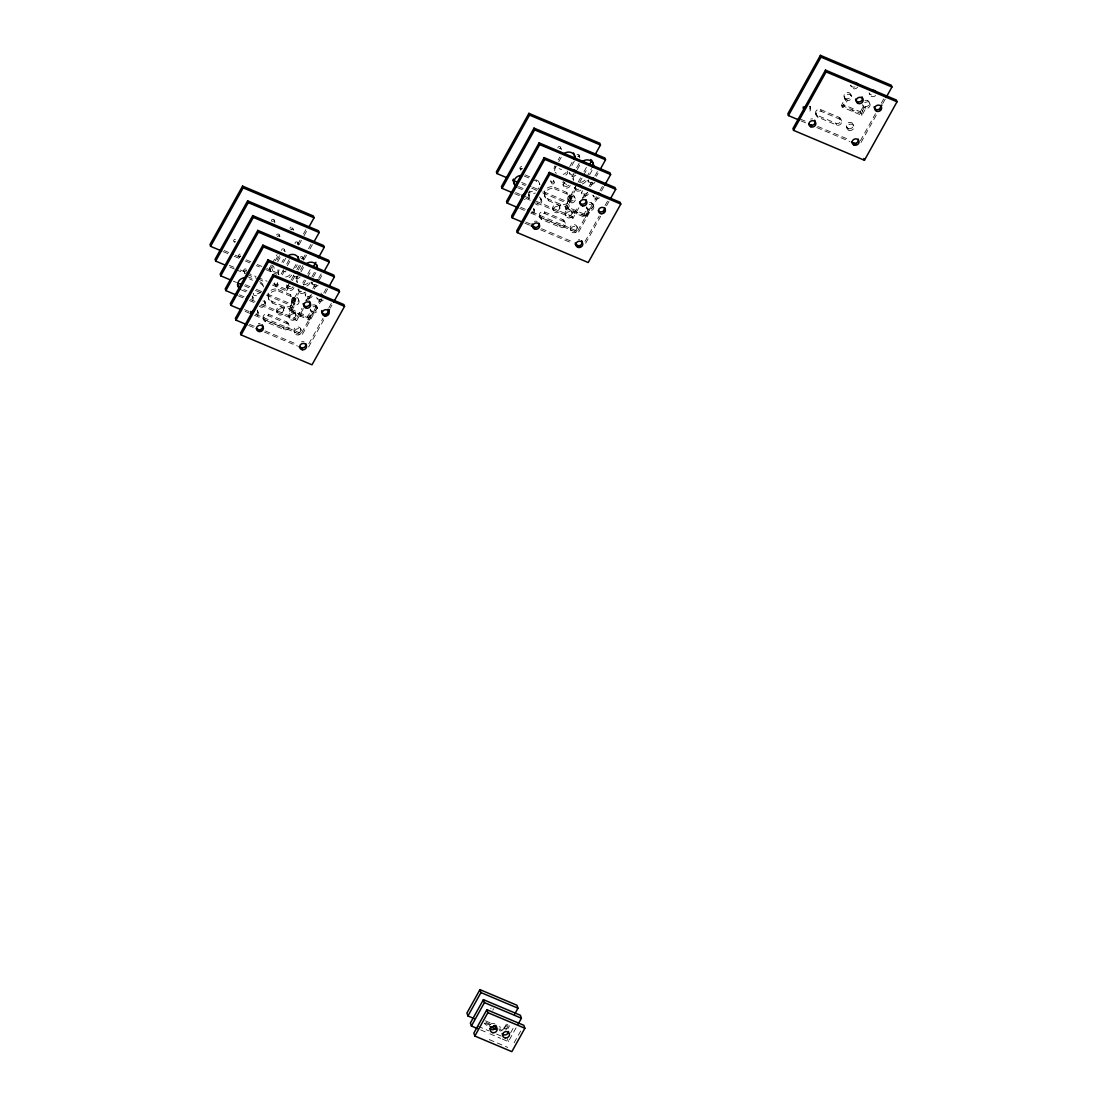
<?xml version="1.0" encoding="UTF-8"?>
<svg xmlns="http://www.w3.org/2000/svg" width="1107" height="1107" viewBox="0 0 1107 1107"><rect width="100%" height="100%" fill="white"/><g stroke="black" fill="none" stroke-linecap="round" stroke-linejoin="round"><path stroke-width="0.75" stroke-dasharray="5 3.75" d="M271.34 264.974L269.693 267.908A1.411 1.259 -19 0 0 270.274 269.596A1.411 1.259 -19 0 0 272.156 268.946L273.789 266.012M277.054 260.117L279.49 255.703M269.693 267.908L270.302 269.679A1.411 1.259 -19 0 0 270.883 271.367A1.411 1.259 -19 0 0 272.765 270.717L274.398 267.783M277.663 261.889L280.915 256.008M293.466 268.904L297.534 261.584M295.707 267.742L297.326 264.822M311.966 276.708L316.035 269.388M313.392 277.013L315.827 272.626M569.69 166.631L572.942 160.778M571.932 165.469L574.367 161.082M586.558 177.355L591.442 168.582M589.616 174.74L592.051 170.353M272.156 263.494L277.068 254.679M270.302 269.679L274.398 262.331M275.214 260.865L278.494 254.984M281.939 262.234L283.572 259.301M283.364 262.539L285.814 258.152M283.586 269.734L280.887 274.481L266.718 268.489M286.741 263.978L289.245 259.481M297.603 244.495L300.108 239.998M303.443 234.006L305.947 229.509M282.34 274.744L284.015 271.755M287.35 265.749L290.684 259.758M299.042 244.772L303.221 237.272M304.051 235.777L307.4 229.772M286.007 270.758L285.357 271.935L282.935 270.911M289.093 286.505L286.588 291.003L285.98 289.231L290.159 281.745M290.989 280.237L293.493 275.74M296.828 269.748L301.851 260.754M302.681 259.259L305.186 254.762M308.521 248.757L311.025 244.26M292.428 280.514L294.932 276.017M298.281 270.025L300.786 265.528M304.121 259.522L306.625 255.025M309.974 249.033L312.478 244.536M300.426 270.039L302.889 265.652M296.662 280.791L297.271 282.562A7.071 6.338 -19 0 1 297.769 277.663L300.218 273.263M301.035 271.81L303.498 267.424M292.483 298.655L293.134 297.492L295.555 298.516L296.164 300.288L295.514 301.45L293.092 300.426L292.483 298.655L296.164 300.288M300.025 290.781L291.667 305.767L291.058 303.996L298.572 290.504M302.751 283.005L304.425 280.016M307.76 274.01L310.264 269.513M313.101 306.791A3.529 3.155 -19 0 1 317.612 309.434A3.529 3.155 -19 0 1 313.35 312.935L309.448 319.951L289.716 311.62L289.107 309.849L292.649 302.681A3.529 3.155 -19 0 1 293.424 297.451A3.529 3.155 -19 0 1 298.475 299.582A3.529 3.155 -19 0 1 294.241 303.36L290.989 309.199L291.598 310.97L308.493 318.11L311.759 312.257L311.15 310.486A3.529 3.155 -19 0 1 310.569 309.877M295.555 298.516L295.514 301.45M303.36 284.776L311.717 269.79M289.716 311.62L293.618 304.605M291.598 310.97L294.849 305.131A3.529 3.155 -19 0 0 299.084 301.353A3.529 3.155 -19 0 0 294.033 299.222A3.529 3.155 -19 0 0 293.258 304.453L292.981 302.875M303.429 308.535L296.745 320.532L296.136 318.761L301.99 308.272M306.169 300.772L309.503 294.78M312.838 288.775L315.357 284.278M318.691 278.286L321.196 273.789M308.438 299.54L310.956 295.043M314.291 289.052L318.47 281.552M319.3 280.057L322.635 274.066M308.493 318.11L307.884 316.339L311.15 310.486M309.448 319.951L308.839 318.179L312.741 311.164A3.529 3.155 -19 0 0 317.003 307.663A3.529 3.155 -19 0 0 312.492 305.02M321.874 299.319L301.837 335.296L301.229 333.525L320.435 299.042M323.77 293.051L326.274 288.553M325.223 293.313L327.727 288.816M308.811 343.779L323.009 318.304M328.862 307.801L331.367 303.304M308.59 347.058L324.462 318.567M330.301 308.078L331.975 305.075M558.149 159.948L559.796 157.028M554.69 170.852A7.071 6.338 -19 0 1 555.493 167.572L557.942 163.186M558.772 161.719L562.038 155.879M566.659 184.412L564.238 183.388L564.888 182.226M576.65 167.766L579.099 163.366M572.886 178.518L573.495 180.289A7.071 6.338 -19 0 1 573.993 175.376L576.443 170.99M577.259 169.537L580.538 163.684M568.707 196.382L569.358 195.219L571.779 196.243L572.388 198.015L571.738 199.177L569.316 198.153L568.707 196.382L572.388 198.015M576.249 188.508L567.891 203.494L567.282 201.723L577.3 183.734M578.145 182.24L580.649 177.743M583.984 171.737L586.489 167.24M565.94 209.348L565.331 207.576L568.873 200.409A3.529 3.155 -19 0 1 569.648 195.178A3.529 3.155 -19 0 1 574.699 197.309A3.529 3.155 -19 0 1 570.465 201.087L565.94 209.348L585.672 217.664L589.574 210.662A3.529 3.155 -19 0 0 593.836 207.161A3.529 3.155 -19 0 0 589.325 204.504M571.779 196.243L571.738 199.177M579.584 182.503L582.919 176.511M583.763 175.017L587.942 167.517M586.793 207.604A3.529 3.155 -19 0 0 587.374 208.213L587.983 209.984L584.717 215.823L567.822 208.697L571.074 202.858A3.529 3.155 -19 0 0 575.308 199.08A3.529 3.155 -19 0 0 570.257 196.949A3.529 3.155 -19 0 0 569.482 202.18L569.206 200.602M578.823 207.756L572.969 218.259L572.361 216.488L578.214 205.985M582.379 198.499L585.728 192.493M589.062 186.502L591.567 182.005M594.916 176.013L597.42 171.516M584.662 197.267L587.167 192.77M590.515 186.779L593.02 182.281M596.355 176.276L598.029 173.287M584.717 215.823L584.109 214.052L587.374 208.213M585.672 217.664L585.063 215.893L588.966 208.891A3.529 3.155 -19 0 0 593.214 205.805A3.529 3.155 -19 0 0 589.602 202.539M598.098 197.032L578.062 233.01L577.453 231.238L596.659 196.769M599.994 190.764L602.499 186.267M601.447 191.041L603.952 186.543M585.036 241.506L599.233 216.031M605.072 205.528L607.577 201.031M585.645 243.277L600.672 216.294M606.525 205.805L609.03 201.308M842.164 107.075L841.541 105.303L845.098 98.136A3.529 3.155 -19 0 1 845.873 92.905A3.529 3.155 -19 0 1 850.923 95.036A3.529 3.155 -19 0 1 846.689 98.8L842.164 107.075L861.883 115.391L865.799 108.375A3.529 3.155 -19 0 0 870.005 104.473A3.529 3.155 -19 0 0 864.719 102.633M845.43 98.329L845.706 99.907A3.529 3.155 -19 0 1 846.481 94.676A3.529 3.155 -19 0 1 851.532 96.807A3.529 3.155 -19 0 1 847.298 100.571L844.046 106.424L843.437 104.653L860.333 111.779L860.942 113.551L864.207 107.711L863.585 105.94A3.529 3.155 -19 0 1 863.003 105.331M860.333 111.779L863.585 105.94M861.883 115.391L861.274 113.62L865.19 106.604A3.529 3.155 -19 0 0 869.452 103.117A3.529 3.155 -19 0 0 864.927 100.46M860.416 140.727L875.457 113.744M881.297 103.255L883.801 98.758M861.025 142.499L876.896 114.021M882.749 103.532L885.254 99.035M506.356 1024.238L503.92 1028.624L499.299 1026.673M505.747 1030.119L509.012 1024.266M510.631 1032.817L513.883 1026.964M502.232 1039.016L508.39 1041.618L516.54 1026.992M514.091 1042.849L520.608 1031.157M820.647 109.607L839.161 117.397A3.529 3.155 -19 0 1 840.614 121.618A3.529 3.155 -19 0 1 835.91 123.251L817.395 115.446A3.529 3.155 -19 0 1 815.942 111.226A3.529 3.155 -19 0 1 820.647 109.607L821.256 111.378L839.77 119.169A3.529 3.155 -19 0 1 841.223 123.389A3.529 3.155 -19 0 1 836.518 125.022L818.004 117.217A3.529 3.155 -19 0 1 816.551 112.997A3.529 3.155 -19 0 1 821.256 111.378M525.105 174.878L529.741 176.829M554.399 187.235L566.756 192.424A7.071 6.338 -19 0 1 569.676 200.893A7.071 6.338 -19 0 1 560.225 204.145L547.896 198.928A7.043 6.324 -19 0 1 544.976 190.473A7.043 6.324 -19 0 1 554.399 187.235L555.022 189.006L567.379 194.195A7.071 6.338 -19 0 1 570.285 202.664A7.071 6.338 -19 0 1 560.848 205.916L548.505 200.699A7.043 6.324 -19 0 1 545.599 192.244A7.043 6.324 -19 0 1 555.022 189.006M524.164 175.999L530.35 178.601M531.886 179.251L536.521 181.202A7.071 6.338 -19 0 1 539.939 184.758M544.423 211.88L562.937 219.67A3.529 3.155 -19 0 1 564.404 223.905A3.529 3.155 -19 0 1 559.685 225.524L541.171 217.719A3.529 3.155 -19 0 1 539.718 213.499A3.529 3.155 -19 0 1 544.423 211.88L545.031 213.651L563.546 221.442A3.529 3.155 -19 0 1 565.013 225.676A3.529 3.155 -19 0 1 560.294 227.295L541.78 219.49A3.529 3.155 -19 0 1 540.327 215.27A3.529 3.155 -19 0 1 545.031 213.651M247.331 276.501L255.067 279.753M278.189 289.508L290.546 294.697A7.071 6.338 -19 0 1 293.452 303.166A7.071 6.338 -19 0 1 284.015 306.418L271.672 301.201A7.043 6.324 -19 0 1 268.766 292.746A7.043 6.324 -19 0 1 278.189 289.508L278.798 291.279L291.155 296.468A7.071 6.338 -19 0 1 294.061 304.937A7.071 6.338 -19 0 1 284.624 308.203L272.28 302.972A7.043 6.324 -19 0 1 269.375 294.517A7.043 6.324 -19 0 1 278.798 291.279M249.49 278.922L252.576 280.223M268.212 314.153L286.727 321.957A3.529 3.155 -19 0 1 288.18 326.178A3.529 3.155 -19 0 1 283.461 327.797L264.947 320.006A3.529 3.155 -19 0 1 263.494 315.772A3.529 3.155 -19 0 1 268.212 314.153L268.821 315.924L287.336 323.728A3.529 3.155 -19 0 1 288.789 327.949A3.529 3.155 -19 0 1 284.07 329.568L265.555 321.777A3.529 3.155 -19 0 1 264.103 317.543A3.529 3.155 -19 0 1 268.821 315.924M841.541 105.303L861.274 113.62M800.444 119.127L806.754 121.784M817.782 126.447L849.29 139.745M801.053 120.898L807.363 123.555M816.814 127.554L849.899 141.516M559.146 168.638L561.567 169.648M521.591 182.447L531.042 186.433M532.619 187.097L542.07 191.082M543.648 191.746L567.282 201.723M522.2 184.219L525.341 185.547M531.651 188.204L536.369 190.196M542.679 192.853L567.891 203.494M584.109 214.052L567.213 206.926L567.822 208.697M518.588 186.571L524.76 189.186M565.331 207.576L585.063 215.893M517.661 187.692L523.819 190.307M525.368 190.958L529.99 192.922A7.071 6.338 -19 0 0 535.318 193.047M515.641 192.549L523.514 195.87M525.092 196.534L534.543 200.533M536.12 201.197L572.361 216.488M514.672 193.656L524.123 197.641M525.7 198.305L535.151 202.304M536.729 202.968L572.969 218.259M520.719 207.313L525.451 209.306M531.747 211.963L577.453 231.238M519.75 208.42L524.483 210.413M530.779 213.07L578.062 233.01M525.797 222.064L530.53 224.071M541.558 228.72L573.08 242.018M524.843 223.171L529.561 225.178M540.59 229.827L572.111 243.125M224.168 250.542L233.619 254.527M235.196 255.191L239.928 257.184M246.224 259.854L250.957 261.847M257.253 264.504L265.14 267.825M223.199 251.649L227.931 253.641M234.227 256.298L238.96 258.291M245.256 260.961L249.988 262.954M256.298 265.611L259.439 266.939M265.749 269.596L276.778 274.245M288.014 285.675L290.435 286.685M229.246 265.306L233.978 267.299M240.274 269.956L245.007 271.948M246.584 272.613L256.035 276.598M257.613 277.262L267.064 281.261M273.374 283.918L285.98 289.231M229.855 267.078L234.587 269.07M236.165 269.734L245.616 273.72M247.193 274.384L256.644 278.369M258.222 279.033L266.095 282.368M272.405 285.025L286.588 291.003M245.367 284.72L250.085 286.713M256.395 289.37L261.114 291.362M267.424 294.019L291.058 303.996M233.369 281.164L236.524 282.493M244.398 285.827L249.13 287.82M255.426 290.477L260.159 292.469M266.455 295.126L291.667 305.767M290.989 309.199L307.884 316.339M243.914 289.508L246.986 290.809M289.107 309.849L308.839 318.179M241.437 289.965L247.608 292.58M239.416 294.822L244.149 296.814M250.445 299.471L255.177 301.478M261.473 304.134L296.136 318.761M238.448 295.929L243.18 297.921M249.476 300.578L254.209 302.585M260.505 305.241L296.745 320.532M244.495 309.586L249.227 311.579M255.523 314.236L301.229 333.525M245.104 311.358L252.991 314.679M254.568 315.343L301.837 335.296M249.587 324.351L254.306 326.344M265.334 330.993L296.856 344.291M248.618 325.458L254.914 328.115M264.365 332.1L297.465 346.062M485.42 1020.82L493.127 1024.072M485.973 1022.411L490.595 1024.362M484.894 1023.117L489.515 1025.068M498.773 1028.97L501.858 1030.271M478.086 1026.3L488.879 1030.852M496.586 1034.104L501.208 1036.055M480.646 1029.911L488.353 1033.163M489.889 1033.813L500.682 1038.366M489.252 1039.598L507.753 1047.402M869.756 94.676L869.147 92.905A3.529 3.155 -19 0 0 873.506 94.745M869.299 102.301L869.908 104.072M867.584 100.529L868.206 102.301M865.19 106.604L865.799 108.375M862.63 104.598L863.239 106.369M850.646 85.101L851.255 86.872M850.799 94.496L851.408 96.267M852.432 109.884L853.082 111.682M846.689 98.8L847.298 100.571M844.129 96.793L844.738 98.565M853.193 124.385L853.815 126.156M846.537 126.668L847.146 128.44M840.863 119.182L841.472 120.954M839.161 117.397L839.77 119.169M835.91 123.251L836.518 125.022M817.395 115.446L818.004 117.217M815.693 113.675L816.302 115.446M810.628 107.946L810.02 106.175A3.529 3.155 -19 0 1 807.723 110.313M579.086 155.132L579.694 156.903M587.845 180.413L588.454 182.185M593.532 196.949L592.923 195.178A3.529 3.155 -19 0 0 598.112 196.617M593.075 204.574L593.684 206.345M591.373 202.802L591.982 204.574M588.966 208.891L589.574 210.662M581.327 192.106L581.936 193.877M586.406 206.871L587.014 208.642M573.993 175.376L573.384 173.605A7.071 6.338 -19 0 0 573.647 179.984M569.953 174.38L569.344 172.609A3.529 3.155 -19 0 0 573.703 174.449M574.422 187.374L575.031 189.145M560.585 147.328L561.194 149.099M567.254 171.018L567.863 172.789A7.071 6.338 -19 0 1 563.74 176.179M574.575 196.769L575.183 198.54M576.207 212.17L576.872 213.955M570.174 195.981L570.783 197.752M569.358 195.219L569.967 196.991M570.465 201.087L571.074 202.858M563.629 181.617L564.238 183.388M566.756 192.424L567.379 194.195M562.826 184.302L563.435 186.073M567.905 199.066L568.514 200.837M571.89 211.894A3.529 3.155 -19 0 1 567.794 216.197A3.529 3.155 -19 0 1 566.009 211.022A3.529 3.155 -19 0 1 571.89 211.894L572.499 213.665A3.529 3.155 -19 0 1 568.403 217.968A3.529 3.155 -19 0 1 566.618 212.793A3.529 3.155 -19 0 1 572.499 213.665M576.982 226.658A3.529 3.155 -19 0 1 572.873 230.962A3.529 3.155 -19 0 1 571.087 225.786A3.529 3.155 -19 0 1 576.982 226.658L577.591 228.429A3.529 3.155 -19 0 1 573.481 232.733A3.529 3.155 -19 0 1 571.696 227.558A3.529 3.155 -19 0 1 577.591 228.429M555.493 167.572L554.884 165.801A7.071 6.338 -19 0 0 556.309 173.398M553.569 180.455A1.411 1.259 -19 0 1 551.923 182.185A1.411 1.259 -19 0 1 551.203 180.109A1.411 1.259 -19 0 1 553.569 180.455L554.178 182.226A1.411 1.259 -19 0 1 552.531 183.956A1.411 1.259 -19 0 1 551.826 181.88A1.411 1.259 -19 0 1 554.178 182.226M565.234 214.191L565.843 215.962M570.313 228.955L570.921 230.726M560.225 204.145L560.848 205.916M550.899 181.382L551.507 183.153M559.561 206.691A3.529 3.155 -19 0 1 555.451 210.994A3.529 3.155 -19 0 1 553.68 205.819A3.529 3.155 -19 0 1 559.561 206.691L560.17 208.462A3.529 3.155 -19 0 1 556.06 212.765A3.529 3.155 -19 0 1 554.289 207.59A3.529 3.155 -19 0 1 560.17 208.462M564.639 221.455L565.262 223.227M562.937 219.67L563.546 221.442M559.685 225.524L560.294 227.295M552.905 208.988L553.514 210.759M547.896 198.928L548.505 200.699M544.492 195.372L545.101 197.143M535.913 179.417L536.521 181.202M541.046 198.886L541.655 200.658M541.171 217.719L541.78 219.49M539.469 215.948L540.078 217.719M529.99 192.922L529.381 191.151A7.071 6.338 -19 0 0 536.369 190.473M520.055 168.375L520.664 170.146A1.411 1.259 -19 0 1 522.947 168.693M529.326 195.455L528.717 193.683A3.529 3.155 -19 0 1 525.521 198.015M533.795 208.448L534.404 210.219M292.691 227.89L293.3 229.661M297.783 242.654L298.392 244.426M302.861 257.405L303.47 259.176M311.62 282.7L312.229 284.471M316.699 297.451L317.308 299.222M316.851 306.847L317.46 308.632M315.149 305.075L315.758 306.847M312.741 311.164L313.35 312.935M305.103 294.393L305.712 296.164M310.181 309.144L310.79 310.915M297.769 277.663L297.16 275.892A7.071 6.338 -19 0 0 297.423 282.271M298.198 289.647L298.807 291.418M274.19 220.085L274.813 221.857M279.282 234.85L279.891 236.621A1.411 1.259 -19 0 0 277.317 236.552M284.361 249.601L284.969 251.372M298.35 299.042L298.959 300.813M299.983 314.443L300.647 316.228M293.95 298.267L294.573 300.039M293.134 297.492L293.742 299.264M294.241 303.36L294.849 305.131M290.546 294.697L291.155 296.468M286.602 286.588L287.211 288.36M291.695 301.339L292.303 303.11M295.68 314.167A3.529 3.155 -19 0 1 291.57 318.484A3.529 3.155 -19 0 1 289.785 313.309A3.529 3.155 -19 0 1 295.68 314.167L296.289 315.938A3.529 3.155 -19 0 1 292.179 320.255A3.529 3.155 -19 0 1 290.394 315.08A3.529 3.155 -19 0 1 296.289 315.938M300.758 328.931A3.529 3.155 -19 0 1 296.648 333.235A3.529 3.155 -19 0 1 294.863 328.059A3.529 3.155 -19 0 1 300.758 328.931L301.367 330.702A3.529 3.155 -19 0 1 297.257 335.006A3.529 3.155 -19 0 1 295.472 329.831A3.529 3.155 -19 0 1 301.367 330.702M277.345 282.728A1.411 1.259 -19 0 1 275.698 284.457A1.411 1.259 -19 0 1 274.993 282.382A1.411 1.259 -19 0 1 277.345 282.728L277.954 284.499A1.411 1.259 -19 0 1 276.307 286.229A1.411 1.259 -19 0 1 275.601 284.153A1.411 1.259 -19 0 1 277.954 284.499M289.01 316.464L289.619 318.235M294.088 331.228L294.697 332.999M272.156 268.946L272.765 270.717M284.015 306.418L284.624 308.203M269.596 268.89L270.205 270.661M274.674 283.655L275.283 285.426M283.337 308.964A3.529 3.155 -19 0 1 279.241 313.281A3.529 3.155 -19 0 1 277.456 308.106A3.529 3.155 -19 0 1 283.337 308.964L283.945 310.735A3.529 3.155 -19 0 1 279.85 315.052A3.529 3.155 -19 0 1 278.065 309.877A3.529 3.155 -19 0 1 283.945 310.735M288.429 323.728L289.038 325.5M286.727 321.957L287.336 323.728M283.461 327.797L284.07 329.568M276.681 311.261L277.29 313.032M271.672 301.201L272.28 302.972M268.268 297.645L268.876 299.416M264.822 301.173L265.431 302.944M264.947 320.006L265.555 321.777M263.245 318.221L263.853 319.992M238.752 255.883L239.361 257.654A1.411 1.259 -19 0 1 240.634 255.925M243.831 270.648L244.439 272.419M253.102 297.741L252.493 295.97A3.529 3.155 -19 0 1 250.196 300.094M257.571 310.721L258.18 312.492M507.38 1038.657L508.39 1041.618M246.391 270.717A1.411 1.259 -19 0 1 245.906 271.229M244.855 271.45A1.411 1.259 -19 0 1 244.135 269.388A1.411 1.259 -19 0 1 246.501 269.734M297.368 243.623A1.411 1.259 -19 0 1 298.42 245.076M295.112 243.568A1.411 1.259 -19 0 1 296.759 241.852A1.411 1.259 -19 0 1 297.465 243.914M244.827 272.959A1.411 1.259 -19 0 1 246.418 270.8M276.584 235.099A1.411 1.259 -19 0 1 278.604 234.13A1.411 1.259 -19 0 1 278.964 236.109A1.411 1.259 -19 0 1 276.764 236.054M293.327 230.325A1.411 1.259 -19 0 0 290.74 229.606A1.411 1.259 -19 0 0 292.691 228.651A1.411 1.259 -19 0 0 291.556 227.073A1.411 1.259 -19 0 0 289.965 228.485M311.759 312.257A3.529 3.155 -19 0 1 310.638 310.112M300.288 257.35A1.411 1.259 -19 0 1 302.336 256.782A1.411 1.259 -19 0 1 302.543 258.678M281.69 250.528A1.411 1.259 -19 0 1 282.506 248.923A1.411 1.259 -19 0 1 284.264 249.407A1.411 1.259 -19 0 1 283.766 251.095M272.447 221.511A1.411 1.259 -19 0 1 274.702 222.839M234.241 242.239A1.411 1.259 -19 0 1 235.196 241.243M240.828 256.464A1.411 1.259 -19 0 1 238.904 256.187A1.411 1.259 -19 0 1 239.333 254.389A1.411 1.259 -19 0 1 241.257 254.679M271.685 221.289A1.411 1.259 -19 0 1 272.018 219.573A1.411 1.259 -19 0 1 273.899 219.629A1.411 1.259 -19 0 1 273.886 221.345M235.404 241.866A1.411 1.259 -19 0 1 233.619 240.911A1.411 1.259 -19 0 1 235.071 239.389A1.411 1.259 -19 0 1 236.358 240.869M252.147 296.399A3.529 3.155 -19 0 1 248.992 302.045M262.885 300.924A3.529 3.155 -19 0 1 264.947 305.753A3.529 3.155 -19 0 1 259.149 305.975M264.448 300.44A3.529 3.155 -19 0 1 259.868 305.241M289.979 274.73A7.071 6.338 -19 0 1 285.108 277.068M278.922 274.467A7.071 6.338 -19 0 1 278.66 268.074L279.268 269.845A7.071 6.338 -19 0 0 278.77 274.757M303.609 284.873A7.071 6.338 -19 0 0 309.531 281.109L310.14 282.88A7.071 6.338 -19 0 1 306.016 286.256M261.556 291.598A7.071 6.338 -19 0 1 253.157 293.424L253.766 295.195A7.071 6.338 -19 0 0 259.093 295.32M259.688 281.704A7.071 6.338 -19 0 1 263.411 286.893M257.225 311.164A3.529 3.155 -19 0 1 254.984 316.823M257.198 309.988A3.529 3.155 -19 0 1 254.375 315.052M293.95 287.709A3.529 3.155 -19 0 1 288.913 290.131L288.18 289.688A3.529 3.155 -19 0 1 287.986 285.191M293.023 286.741A3.529 3.155 -19 0 1 288.304 288.36L287.571 287.917A3.529 3.155 -19 0 1 286.533 284.928M297.479 276.722A3.529 3.155 -19 0 1 293.493 275.629M315.08 284.734A3.529 3.155 -19 0 1 311.468 281.884M311.524 294.545A3.529 3.155 -19 0 1 306.805 296.164A3.529 3.155 -19 0 1 305.352 291.944M300.149 276.819A3.529 3.155 -19 0 1 293.659 275.02M318.11 285.329A3.529 3.155 -19 0 1 312.478 282.022M301.478 341.855A3.529 3.155 -19 0 1 304.134 341.911M323.202 300.094A3.529 3.155 -19 0 1 317.239 297.575M304.702 292.29A3.529 3.155 -19 0 1 299.056 288.969M312.132 296.316A3.529 3.155 -19 0 1 307.414 297.935A3.529 3.155 -19 0 1 305.961 293.715M258.305 323.645A3.529 3.155 -19 0 1 260.103 323.479M305.587 300.274A3.529 3.155 -19 0 1 308.244 300.343M301.118 258.83A1.411 1.259 -19 0 1 303.373 260.159M283.586 250.569A1.411 1.259 -19 0 1 285.039 251.704M291.639 275.076A7.071 6.338 -19 0 1 289.176 277.649M260.297 283.475A7.071 6.338 -19 0 1 263.715 287.031M321.888 298.89A3.529 3.155 -19 0 1 316.63 295.804M320.809 293.147A3.529 3.155 -19 0 1 321.667 293.383M301.671 291.681A3.529 3.155 -19 0 1 298.046 288.844M528.371 194.126A3.529 3.155 -19 0 1 524.372 199.537M533.449 208.877A3.529 3.155 -19 0 1 530.308 214.523M568.721 185.173A3.529 3.155 -19 0 1 564.528 186.087L563.795 185.644A3.529 3.155 -19 0 1 563.076 181.852M592.203 182.254A3.529 3.155 -19 0 1 587.692 179.611M587.734 192.258A3.529 3.155 -19 0 1 581.175 191.303M539.344 197.115A3.529 3.155 -19 0 1 536.937 203.204M533.948 209.265A3.529 3.155 -19 0 1 531.498 212.586M594.86 182.337A3.529 3.155 -19 0 1 590.156 183.97A3.529 3.155 -19 0 1 588.703 179.735M570.174 185.436A3.529 3.155 -19 0 1 565.137 187.858L564.404 187.415A3.529 3.155 -19 0 1 564.21 182.918M575.834 175.252A3.529 3.155 -19 0 1 569.884 172.734M588.357 194.029A3.529 3.155 -19 0 1 583.251 195.469A3.529 3.155 -19 0 1 582.711 190.722M539.953 198.886A3.529 3.155 -19 0 1 540.88 203.826A3.529 3.155 -19 0 1 535.373 203.688M534.515 221.372A3.529 3.155 -19 0 1 537.172 221.442M582.711 197.807A3.529 3.155 -19 0 1 583.61 197.835M578.601 239.389A3.529 3.155 -19 0 1 579.501 239.403M587.983 209.984A3.529 3.155 -19 0 1 586.862 207.825M599.427 197.821A3.529 3.155 -19 0 1 593.463 195.302M580.926 190.017A3.529 3.155 -19 0 1 575.28 186.696M521.798 169.108A1.411 1.259 -19 0 1 519.986 167.932A1.411 1.259 -19 0 1 521.923 166.7A1.411 1.259 -19 0 1 522.407 168.721M577.01 154.565A1.411 1.259 -19 0 1 578.933 154.842A1.411 1.259 -19 0 1 578.491 156.627M557.859 147.923A1.411 1.259 -19 0 1 559.326 146.511A1.411 1.259 -19 0 1 560.626 147.881A1.411 1.259 -19 0 1 558.938 149.058M566.189 172.457A7.071 6.338 -19 0 1 563.131 174.408M582.24 183.983A7.071 6.338 -19 0 0 586.364 180.593L585.741 178.822A7.071 6.338 -19 0 1 578.006 182.558M538.832 187.899A7.071 6.338 -19 0 1 537.781 189.325M537.407 180.303A7.071 6.338 -19 0 1 539.635 184.62M578.781 189.214A3.529 3.155 -19 0 1 574.27 186.557M559.118 148.532A1.411 1.259 -19 0 1 561.249 149.431M577.619 156.336A1.411 1.259 -19 0 1 579.598 157.886M809.674 106.604A3.529 3.155 -19 0 1 806.519 112.25M864.207 107.711A3.529 3.155 -19 0 1 863.086 105.552M857.676 87.024A3.529 3.155 -19 0 1 851.103 86.055M875.637 95.548A3.529 3.155 -19 0 1 869.687 93.03M810.739 119.099A3.529 3.155 -19 0 1 812.552 118.919M855.005 86.941A3.529 3.155 -19 0 1 850.494 84.284M501.928 1030.506A3.529 3.155 -19 0 1 507.38 1029.316M489.598 1025.303A3.529 3.155 -19 0 1 490.124 1024.584M490.83 1024.017A3.529 3.155 -19 0 1 495.05 1024.113M507.726 1024.362A7.043 6.324 -19 0 1 500.004 1028.085M509.372 1025.719A7.043 6.324 -19 0 1 507.684 1028.749M501.028 1031.032A7.043 6.324 -19 0 1 499.312 1030.562M486.983 1025.359A7.043 6.324 -19 0 1 484.34 1023.269M493.265 1008.671A1.411 1.259 -19 0 1 492.684 1010.165M490.705 1008.602A1.411 1.259 -19 0 1 491.19 1008.09M848.239 128.454A3.529 3.155 -19 0 0 853.359 125.188A3.529 3.155 -19 0 0 848.017 122.932A3.529 3.155 -19 0 0 848.239 128.454M848.848 130.225A3.529 3.155 -19 0 0 853.967 126.959A3.529 3.155 -19 0 0 848.626 124.704A3.529 3.155 -19 0 0 848.848 130.225"/><path stroke-width="1.5" d="M309.061 226.783L314.07 217.788L313.461 216.017L242.558 186.101L209.984 244.55L210.593 246.335L221.621 250.985M210.593 246.335L243.166 187.872L242.558 186.101M314.153 241.534L319.162 232.539L318.553 230.768L247.636 200.851L215.062 259.315L215.671 261.086L225.136 265.085M215.671 261.086L248.245 202.623L247.636 200.851M318.401 257.806L324.24 247.304L323.631 245.533L252.728 215.616L220.155 274.079L220.763 275.851L230.214 279.836M220.763 275.851L253.337 217.387L252.728 215.616M324.309 271.063L329.319 262.068L328.71 260.297L257.806 230.381L225.233 288.844L225.842 290.615L236.87 295.265M225.842 290.615L258.415 232.152L257.806 230.381M329.402 285.827L334.411 276.833L333.802 275.062L262.885 245.145L230.311 303.609L230.92 305.38L240.385 309.365M230.92 305.38L263.494 246.916L262.885 245.145M333.636 302.086L339.489 291.584L338.88 289.813L267.977 259.896L235.404 318.359L236.012 320.131L247.041 324.794M236.012 320.131L268.586 261.667L267.977 259.896M273.055 274.661L240.482 333.124L241.091 334.895L311.994 364.812L344.568 306.348L343.959 304.577L273.055 274.661L273.664 276.432L344.568 306.348M241.091 334.895L273.664 276.432M313.378 266.787L315.882 262.304M326.122 315.578L329.471 309.573M595.455 154.025L600.464 145.031L599.856 143.26L528.938 113.343L496.379 171.806L496.988 173.578L506.439 177.563M496.988 173.578L529.547 115.114L528.938 113.343M600.534 168.79L605.543 159.795L604.934 158.024L534.031 128.108L501.457 186.571L502.066 188.342L511.517 192.327M502.066 188.342L534.639 129.879L534.031 128.108M604.782 185.049L610.621 174.56L610.012 172.789L539.109 142.858L506.536 201.322L507.144 203.093L518.173 207.756M507.144 203.093L539.718 144.63L539.109 142.858M610.704 198.305L615.713 189.311L615.105 187.54L544.187 157.623L511.614 216.086L512.237 217.858L521.688 221.843M512.237 217.858L544.796 159.394L544.187 157.623M549.28 172.388L516.706 230.851L517.315 232.622L588.218 262.539L620.792 204.075L620.183 202.304L549.28 172.388L549.888 174.159L620.792 204.075M517.315 232.622L549.888 174.159M589.602 164.514L591.276 161.525M603.177 211.797L604.851 208.808M886.084 97.527L891.938 87.038L891.329 85.267L820.412 55.35L787.838 113.813L788.447 115.585L799.475 120.234M788.447 115.585L821.02 57.121L820.412 55.35M825.49 70.115L792.93 128.578L793.539 130.349L864.442 160.266L897.016 101.802L896.407 100.031L825.49 70.115L826.113 71.886L897.016 101.802M793.539 130.349L826.113 71.886M879.401 109.524L881.905 105.027M514.713 1014.04L517.965 1008.186L516.941 1005.239L479.954 989.63L466.919 1013.016L467.943 1015.963L474.1 1018.565M467.943 1015.963L480.964 992.578L479.954 989.63M518.159 1024.072L521.425 1018.232L520.401 1015.271L483.413 999.663L470.378 1023.048L471.402 1026.009L477.56 1028.611M471.402 1026.009L484.423 1002.624L483.413 999.663M486.859 1009.709L473.838 1033.094L474.848 1036.041L511.849 1051.65L524.87 1028.265L523.86 1025.317L486.859 1009.709L487.883 1012.656L524.87 1028.265M474.848 1036.041L487.883 1012.656M821.02 57.121L891.938 87.038M808.94 124.219L812.081 125.561M851.477 142.18L856.209 144.173M529.547 115.114L600.464 145.031M534.639 129.879L605.543 159.795M539.718 144.63L610.621 174.56M544.796 159.394L615.713 189.311M512.735 180.22L517.467 182.212M531.139 225.842L535.871 227.834M575.266 244.453L579.985 246.446M243.166 187.872L314.07 217.788M248.245 202.623L319.162 232.539M253.337 217.387L324.24 247.304M258.415 232.152L329.319 262.068M263.494 246.916L334.411 276.833M268.586 261.667L339.489 291.584M238.088 283.171L241.243 284.499M256.492 328.779L261.224 330.772M299.042 346.726L302.183 348.055M480.964 992.578L517.965 1008.186M484.423 1002.624L521.425 1018.232M493.68 1025.663L496.752 1026.964M490.069 1026.659L496.24 1029.261M863.834 158.495L864.442 160.266M246.294 299.222A3.529 3.155 -19 0 1 248.743 295.901M298.032 256.686A7.043 6.324 -19 0 1 298.17 259.979M316.533 264.49A7.043 6.324 -19 0 1 316.671 267.783M239.333 287.322A7.043 6.324 -19 0 1 237.41 284.651M251.524 314.789A3.529 3.155 -19 0 1 253.821 310.652M251.289 313.751A3.529 3.155 -19 0 1 250.846 311.371M313.71 280.735A3.529 3.155 -19 0 1 318.512 281.441M317.903 279.67A3.529 3.155 -19 0 1 318.276 280.403M295.209 272.931A3.529 3.155 -19 0 1 300.011 273.637M262.276 324.752A3.529 3.155 -19 0 1 261.183 329.222A3.529 3.155 -19 0 1 256.381 328.516M305.836 343.696A3.529 3.155 -19 0 1 299.554 346.726M319.619 295.099A3.529 3.155 -19 0 1 323.59 296.192M301.118 287.294A3.529 3.155 -19 0 1 305.477 289.135M309.573 301.381A3.529 3.155 -19 0 1 307.649 306.252A3.529 3.155 -19 0 1 303.138 303.595M328.073 309.185A3.529 3.155 -19 0 1 325.693 314.18A3.529 3.155 -19 0 1 321.722 310.569M288.263 255.579A7.043 6.324 -19 0 1 298.945 260.076M306.764 263.383A7.043 6.324 -19 0 1 314.513 263.106A7.043 6.324 -19 0 1 317.28 269.555M239.942 289.093A7.043 6.324 -19 0 1 238.157 282.313A7.043 6.324 -19 0 1 244.426 277.76M581.687 240.689A3.529 3.155 -19 0 1 579.764 245.546A3.529 3.155 -19 0 1 575.239 242.903M522.656 197.752A3.529 3.155 -19 0 1 524.967 193.628M527.596 211.7A3.529 3.155 -19 0 1 530.045 208.379M522.435 196.714A3.529 3.155 -19 0 1 521.895 195.178M591.65 177.867A3.529 3.155 -19 0 1 595.109 179.901M573.149 170.063A3.529 3.155 -19 0 1 576.609 172.097M538.888 223.213A3.529 3.155 -19 0 1 535.677 227.544A3.529 3.155 -19 0 1 532.149 223.863M586.17 199.841A3.529 3.155 -19 0 1 583.873 203.979A3.529 3.155 -19 0 1 579.501 202.138M604.671 207.646A3.529 3.155 -19 0 1 598.389 210.676M595.013 193.213A3.529 3.155 -19 0 1 599.814 193.919M577.342 185.007A3.529 3.155 -19 0 1 581.853 187.664M563.089 154.454A7.043 6.324 -19 0 1 571.461 152.628A7.043 6.324 -19 0 1 575.003 159.477M581.59 162.259A7.043 6.324 -19 0 1 589.962 160.432A7.043 6.324 -19 0 1 593.504 167.282M590.834 159.533A7.043 6.324 -19 0 1 592.259 167.115M573.495 152.946A7.043 6.324 -19 0 1 573.758 159.311M516.166 186.82A7.043 6.324 -19 0 1 514.368 180.026A7.043 6.324 -19 0 1 520.65 175.487M517.038 185.921A7.043 6.324 -19 0 1 513.496 179.071M804.346 110.977A3.529 3.155 -19 0 1 806.27 106.106M803.737 109.206A3.529 3.155 -19 0 1 803.295 106.826M858.285 139.136A3.529 3.155 -19 0 1 852.003 142.166M854.452 82.541A3.529 3.155 -19 0 1 857.925 84.575M872.953 90.345A3.529 3.155 -19 0 1 876.412 92.379M814.724 120.206A3.529 3.155 -19 0 1 813.631 124.676A3.529 3.155 -19 0 1 808.816 123.97M862.007 96.835A3.529 3.155 -19 0 1 860.084 101.706A3.529 3.155 -19 0 1 855.573 99.049M880.895 105.373A3.529 3.155 -19 0 1 878.142 109.635A3.529 3.155 -19 0 1 874.073 106.853M496.019 1025.456A3.529 3.155 -19 0 1 489.737 1028.486M508.5 1031.461A3.529 3.155 -19 0 1 502.066 1033.689M259.163 331.56A3.529 3.155 -19 0 0 263.272 327.257A3.529 3.155 -19 0 0 257.377 326.399A3.529 3.155 -19 0 0 259.163 331.56M302.336 349.77A3.529 3.155 -19 0 0 306.445 345.467A3.529 3.155 -19 0 0 300.564 344.595A3.529 3.155 -19 0 0 302.336 349.77M324.946 316.007A3.529 3.155 -19 0 0 329.056 311.69A3.529 3.155 -19 0 0 323.175 310.832A3.529 3.155 -19 0 0 324.946 316.007M306.445 308.203A3.529 3.155 -19 0 0 310.555 303.885A3.529 3.155 -19 0 0 304.674 303.027A3.529 3.155 -19 0 0 306.445 308.203M578.56 247.498A3.529 3.155 -19 0 0 582.669 243.194A3.529 3.155 -19 0 0 576.789 242.322A3.529 3.155 -19 0 0 578.56 247.498M535.387 229.287A3.529 3.155 -19 0 0 539.496 224.984A3.529 3.155 -19 0 0 533.602 224.112A3.529 3.155 -19 0 0 535.387 229.287M601.17 213.72A3.529 3.155 -19 0 0 605.28 209.417A3.529 3.155 -19 0 0 599.385 208.559A3.529 3.155 -19 0 0 601.17 213.72M582.669 205.916A3.529 3.155 -19 0 0 586.779 201.612A3.529 3.155 -19 0 0 580.898 200.741A3.529 3.155 -19 0 0 582.669 205.916M853.926 144.989A3.529 3.155 -19 0 0 859.046 141.724A3.529 3.155 -19 0 0 853.705 139.468A3.529 3.155 -19 0 0 853.926 144.989M810.753 126.779A3.529 3.155 -19 0 0 815.859 123.514A3.529 3.155 -19 0 0 810.532 121.272A3.529 3.155 -19 0 0 810.753 126.779M876.536 111.212A3.529 3.155 -19 0 0 881.656 107.96A3.529 3.155 -19 0 0 876.315 105.705A3.529 3.155 -19 0 0 876.536 111.212M858.036 103.408A3.529 3.155 -19 0 0 863.156 100.156A3.529 3.155 -19 0 0 857.814 97.9A3.529 3.155 -19 0 0 858.036 103.408M492.919 1032.706A3.529 3.155 -19 0 0 497.029 1028.403A3.529 3.155 -19 0 0 491.148 1027.545A3.529 3.155 -19 0 0 492.919 1032.706M505.249 1037.909A3.529 3.155 -19 0 0 509.358 1033.606A3.529 3.155 -19 0 0 503.477 1032.748A3.529 3.155 -19 0 0 505.249 1037.909"/></g></svg>
